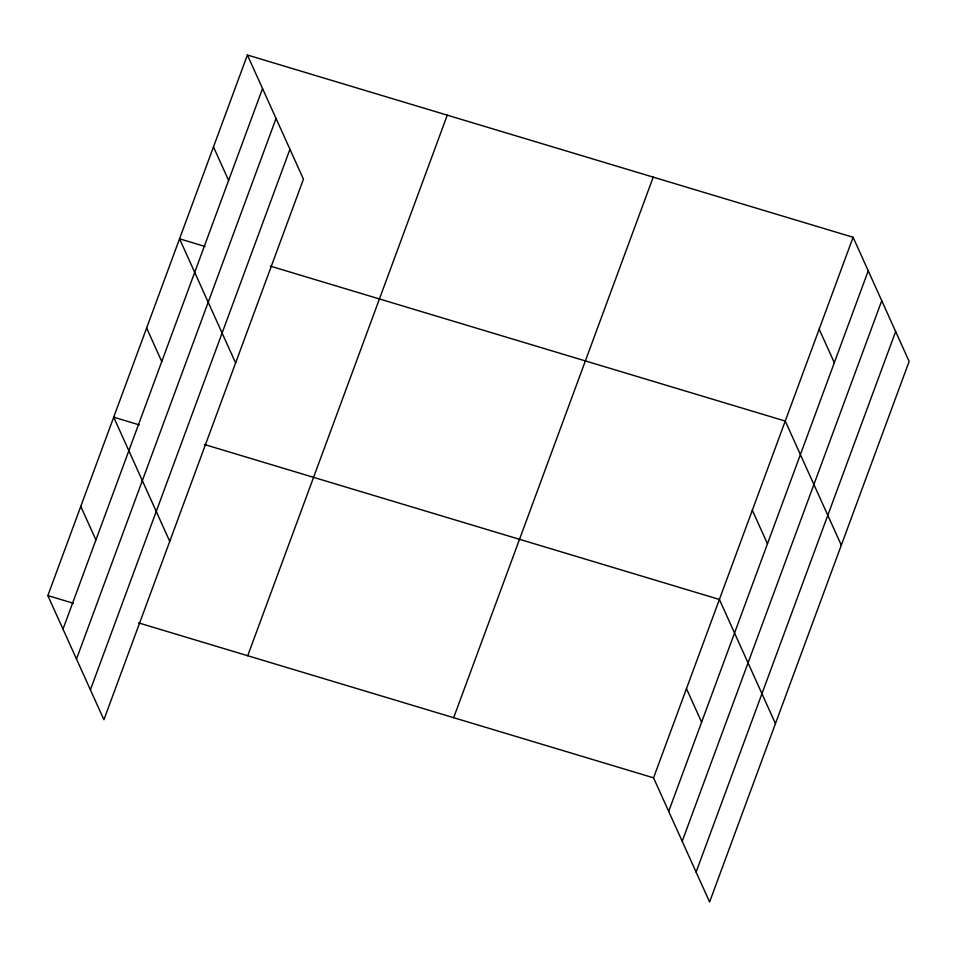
<?xml version="1.0" encoding="UTF-8"?>
<svg xmlns="http://www.w3.org/2000/svg" width="957" height="957" viewBox="0 0 957 957"><rect width="100%" height="100%" fill="white"/><g stroke="black" fill="none" stroke-linecap="round" stroke-linejoin="round"><path stroke-width="1.44" d="M247.396 55.016L303.453 179.162L103.906 719.724L47.85 595.589L247.396 55.016L853.094 237.276L909.15 361.411L709.604 901.984L653.547 777.838L853.094 237.276M62.995 629.132L262.541 88.558M76.488 659.026L276.047 118.465M90.401 689.83L289.947 149.256M247.731 655.724L447.278 115.163M453.666 717.702L653.224 177.129M668.692 811.38L868.238 270.819M682.197 841.287L881.744 300.713M696.098 872.078L895.656 331.517M205.073 246.487L179.557 238.807L235.601 362.954M270.281 266.106L785.254 421.068L841.299 545.203M139.22 424.872L113.704 417.204L169.748 541.339M204.427 444.503L719.401 599.453L775.445 723.6M47.85 595.589L73.366 603.269M138.574 622.887L653.547 777.838M819.18 329.172L834.325 362.715M752.322 510.26L767.466 543.803M686.468 688.645L701.625 722.188M213.483 146.911L228.627 180.454M146.624 328L161.769 361.543M80.771 506.397L95.915 539.939"/></g></svg>
